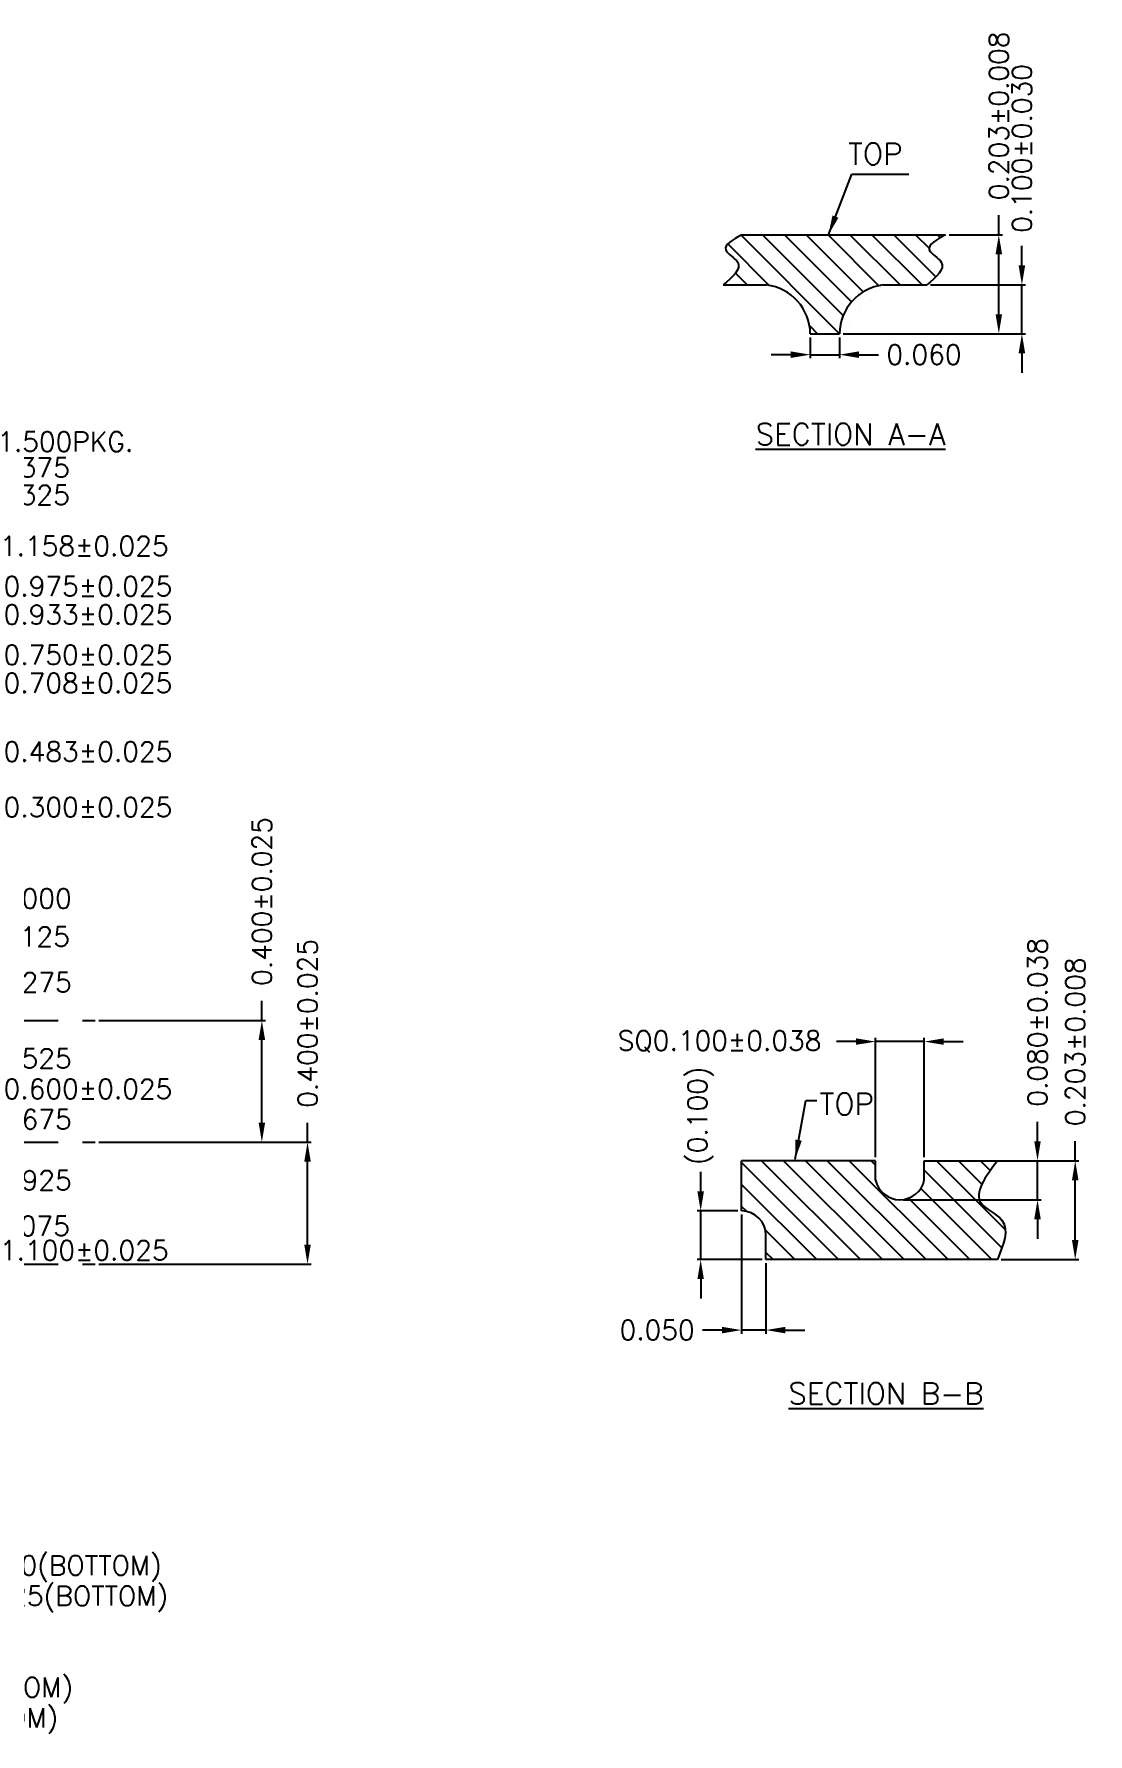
# Model space of a CAD drawing. Header units: millimetres. Extents: x 508.7 to 521.5, y 71 to 79.4.
# Drawn here: x 517.19 to 521.52, y 72.38 to 79.36 of the extents above; entities that cross this region are included whole.
import ezdxf

# ---------------------------------------------------------------- set-up
doc = ezdxf.new("R2010")
doc.units = ezdxf.units.MM
doc.header["$LTSCALE"] = 0.5
doc.header["$PDMODE"] = 98
doc.linetypes.add('CENTER', pattern=[50.8, 31.75, -6.35, 6.35, -6.35])
for name, color, linetype in [('1D', 4, 'Continuous'), ('CEN', 2, 'CENTER'), ('DIM', 3, 'Continuous')]:
    doc.layers.add(name, color=color, linetype=linetype)
doc.styles.add('SIMPLEX', font='simplex.shx')
doc.dimstyles.new('Standard4', dxfattribs={"dimtxt": 0.08, "dimasz": 0.08, "dimexe": 0.015, "dimexo": 0.015, "dimgap": 0.027, "dimtad": 1, "dimdec": 3, "dimlfac": 0.8, "dimrnd": 0.0005, "dimzin": 1, "dimtxsty": 'SIMPLEX', "dimcen": 0.1905, "dimclrd": 256, "dimclre": 256, "dimclrt": 256, "dimazin": 3, "dimtp": 0.03, "dimtm": 0.03, "dimtfac": 0.8, "dimtdec": 3, "dimtmove": 0, "dimatfit": 3, "dimfxl": 0.05, "dimlwd": -1, "dimlwe": -1})
doc.dimstyles.new('Standard4$0', dxfattribs={"dimtxt": 0.08, "dimasz": 0.08, "dimexe": 0.015, "dimexo": 0.015, "dimgap": 0.027, "dimtad": 1, "dimdec": 3, "dimlfac": 0.8, "dimrnd": 0.0005, "dimzin": 1, "dimtxsty": 'SIMPLEX', "dimcen": 0.1905, "dimclrd": 256, "dimclre": 256, "dimclrt": 256, "dimazin": 3, "dimtp": 0.03, "dimtm": 0.03, "dimtfac": 0.8, "dimtdec": 3, "dimtmove": 0, "dimatfit": 3, "dimfxl": 0.05, "dimlwd": -1, "dimlwe": -1})

# ---------------------------------------------------------------- blocks, each defined once
blk = doc.blocks.new('*D109')
at = {"layer": 'Defpoints', "color": 0, "ltscale": 0.1, "transparency": 16777216}
for p in [(516.3814, 77.6826), (517.0064, 77.6826), (513.8814, 75.8076)]:
    blk.add_point(p, dxfattribs=at)
at = {"layer": 'DIM', "ltscale": 0.1, "transparency": 16777216}
blk.add_line((516.3964, 77.6826), (517.0064, 77.6826), dxfattribs=at)
at = {"layer": 'DIM', "ltscale": 0.1, "transparency": 16777216, "insert": (517.321, 77.6826), "char_height": 0.08, "attachment_point": 5, "style": 'SIMPLEX'}
blk.add_mtext('\\A1;1.500PKG.', dxfattribs=at)
blk = doc.blocks.new('*D89')
at = {"layer": 'Defpoints', "color": 0, "ltscale": 0.1, "transparency": 16777216}
for p in [(513.8814, 75.8076), (515.0689, 75.0576), (517.0064, 75.0263)]:
    blk.add_point(p, dxfattribs=at)
at = {"layer": 'DIM', "ltscale": 0.1, "transparency": 16777216}
for p, q in [((515.0839, 75.0576), (516.6864, 75.0576)), ((516.6864, 75.0576), (516.8464, 75.0263)), ((516.8464, 75.0263), (517.0064, 75.0263))]:
    blk.add_line(p, q, dxfattribs=at)
at = {"layer": 'DIM', "ltscale": 0.1, "transparency": 16777216, "insert": (517.4144, 75.0263), "char_height": 0.08, "attachment_point": 5, "style": 'SIMPLEX'}
blk.add_mtext('\\A1;0.600%%P0.025', dxfattribs=at)
blk = doc.blocks.new('*D113')
at = {"layer": 'Defpoints', "color": 0, "ltscale": 0.1, "transparency": 16777216}
for p in [(513.8814, 75.8076), (513.9439, 75.8076), (517.0064, 75.8076)]:
    blk.add_point(p, dxfattribs=at)
at = {"layer": 'DIM', "linetype": 'ByBlock', "ltscale": 0.1, "transparency": 16777216}
blk.add_line((513.9589, 75.8076), (517.0064, 75.8076), dxfattribs=at)
at = {"layer": 'DIM', "ltscale": 0.1, "transparency": 16777216, "insert": (517.1934, 75.8076), "char_height": 0.08, "attachment_point": 5, "style": 'SIMPLEX'}
blk.add_mtext('\\A1;0.000', dxfattribs=at)
blk = doc.blocks.new('*D90')
at = {"layer": 'Defpoints', "color": 0, "ltscale": 0.1, "transparency": 16777216}
for p in [(517.0064, 77.5763), (516.1627, 77.5263), (513.8814, 75.8076)]:
    blk.add_point(p, dxfattribs=at)
at = {"layer": 'DIM', "linetype": 'ByBlock', "ltscale": 0.1, "transparency": 16777216}
for p, q in [((516.6864, 77.5263), (516.8464, 77.5763)), ((516.8464, 77.5763), (517.0064, 77.5763)), ((516.1777, 77.5263), (516.6864, 77.5263))]:
    blk.add_line(p, q, dxfattribs=at)
at = {"layer": 'DIM', "ltscale": 0.1, "transparency": 16777216, "insert": (517.1858, 77.5763), "char_height": 0.08, "attachment_point": 5, "style": 'SIMPLEX'}
blk.add_mtext('\\A1;1.375', dxfattribs=at)
blk = doc.blocks.new('*D91')
at = {"layer": 'Defpoints', "color": 0, "ltscale": 0.1, "transparency": 16777216}
for p in [(516.2252, 77.4638), (517.0064, 77.4638), (513.8814, 75.8076)]:
    blk.add_point(p, dxfattribs=at)
at = {"layer": 'DIM', "linetype": 'ByBlock', "ltscale": 0.1, "transparency": 16777216}
blk.add_line((516.2402, 77.4638), (517.0064, 77.4638), dxfattribs=at)
at = {"layer": 'DIM', "ltscale": 0.1, "transparency": 16777216, "insert": (517.1858, 77.4638), "char_height": 0.08, "attachment_point": 5, "style": 'SIMPLEX'}
blk.add_mtext('\\A1;1.325', dxfattribs=at)
blk = doc.blocks.new('*D114')
at = {"layer": 'Defpoints', "color": 0, "ltscale": 0.1, "transparency": 16777216}
for p in [(513.8814, 75.8076), (516.2252, 74.4638), (517.0064, 74.4638)]:
    blk.add_point(p, dxfattribs=at)
at = {"layer": 'DIM', "linetype": 'ByBlock', "ltscale": 0.1, "transparency": 16777216}
blk.add_line((516.2402, 74.4638), (517.0064, 74.4638), dxfattribs=at)
at = {"layer": 'DIM', "ltscale": 0.1, "transparency": 16777216, "insert": (517.1858, 74.4638), "char_height": 0.08, "attachment_point": 5, "style": 'SIMPLEX'}
blk.add_mtext('\\A1;1.075', dxfattribs=at)
blk = doc.blocks.new('*D115')
at = {"layer": 'Defpoints', "color": 0, "ltscale": 0.1, "transparency": 16777216}
for p in [(513.8814, 75.8076), (516.2252, 74.6513), (517.0064, 74.6513)]:
    blk.add_point(p, dxfattribs=at)
at = {"layer": 'DIM', "linetype": 'ByBlock', "ltscale": 0.1, "transparency": 16777216}
blk.add_line((516.2402, 74.6513), (517.0064, 74.6513), dxfattribs=at)
at = {"layer": 'DIM', "ltscale": 0.1, "transparency": 16777216, "insert": (517.1934, 74.6513), "char_height": 0.08, "attachment_point": 5, "style": 'SIMPLEX'}
blk.add_mtext('\\A1;0.925', dxfattribs=at)
blk = doc.blocks.new('*D116')
at = {"layer": 'Defpoints', "color": 0, "ltscale": 0.1, "transparency": 16777216}
for p in [(513.8814, 75.8076), (516.2252, 74.9638), (517.0064, 74.9013)]:
    blk.add_point(p, dxfattribs=at)
at = {"layer": 'DIM', "linetype": 'ByBlock', "ltscale": 0.1, "transparency": 16777216}
for p, q in [((516.2402, 74.9638), (516.6864, 74.9638)), ((516.6864, 74.9638), (516.8464, 74.9013)), ((516.8464, 74.9013), (517.0064, 74.9013))]:
    blk.add_line(p, q, dxfattribs=at)
at = {"layer": 'DIM', "ltscale": 0.1, "transparency": 16777216, "insert": (517.1934, 74.9013), "char_height": 0.08, "attachment_point": 5, "style": 'SIMPLEX'}
blk.add_mtext('\\A1;0.675', dxfattribs=at)
blk = doc.blocks.new('*D117')
at = {"layer": 'Defpoints', "color": 0, "ltscale": 0.1, "transparency": 16777216}
for p in [(513.8814, 75.8076), (516.2252, 75.1513), (517.0064, 75.1513)]:
    blk.add_point(p, dxfattribs=at)
at = {"layer": 'DIM', "linetype": 'ByBlock', "ltscale": 0.1, "transparency": 16777216}
blk.add_line((516.2402, 75.1513), (517.0064, 75.1513), dxfattribs=at)
at = {"layer": 'DIM', "ltscale": 0.1, "transparency": 16777216, "insert": (517.1934, 75.1513), "char_height": 0.08, "attachment_point": 5, "style": 'SIMPLEX'}
blk.add_mtext('\\A1;0.525', dxfattribs=at)
blk = doc.blocks.new('*D118')
at = {"layer": 'Defpoints', "color": 0, "ltscale": 0.1, "transparency": 16777216}
for p in [(513.8814, 75.8076), (516.2252, 75.4638), (517.0064, 75.4638)]:
    blk.add_point(p, dxfattribs=at)
at = {"layer": 'DIM', "linetype": 'ByBlock', "ltscale": 0.1, "transparency": 16777216}
blk.add_line((516.2402, 75.4638), (517.0064, 75.4638), dxfattribs=at)
at = {"layer": 'DIM', "ltscale": 0.1, "transparency": 16777216, "insert": (517.1934, 75.4638), "char_height": 0.08, "attachment_point": 5, "style": 'SIMPLEX'}
blk.add_mtext('\\A1;0.275', dxfattribs=at)
blk = doc.blocks.new('*D119')
at = {"layer": 'Defpoints', "color": 0, "ltscale": 0.1, "transparency": 16777216}
for p in [(513.8814, 75.8076), (516.2252, 75.6513), (517.0064, 75.6513)]:
    blk.add_point(p, dxfattribs=at)
at = {"layer": 'DIM', "linetype": 'ByBlock', "ltscale": 0.1, "transparency": 16777216}
blk.add_line((516.2402, 75.6513), (517.0064, 75.6513), dxfattribs=at)
at = {"layer": 'DIM', "ltscale": 0.1, "transparency": 16777216, "insert": (517.1858, 75.6513), "char_height": 0.08, "attachment_point": 5, "style": 'SIMPLEX'}
blk.add_mtext('\\A1;0.125', dxfattribs=at)
blk = doc.blocks.new('*D123')
at = {"layer": 'Defpoints', "color": 0, "ltscale": 0.1, "transparency": 16777216}
for p in [(517.0064, 77.0888), (515.1002, 77.0263), (513.8814, 75.8076)]:
    blk.add_point(p, dxfattribs=at)
at = {"layer": 'DIM', "linetype": 'ByBlock', "ltscale": 0.1, "transparency": 16777216}
for p, q in [((516.6864, 77.0263), (516.8464, 77.0888)), ((516.8464, 77.0888), (517.0064, 77.0888)), ((515.1152, 77.0263), (516.6864, 77.0263))]:
    blk.add_line(p, q, dxfattribs=at)
at = {"layer": 'DIM', "ltscale": 0.1, "transparency": 16777216, "insert": (517.4144, 77.0888), "char_height": 0.08, "attachment_point": 5, "style": 'SIMPLEX'}
blk.add_mtext('\\A1;0.975%%P0.025', dxfattribs=at)
blk = doc.blocks.new('*D124')
at = {"layer": 'Defpoints', "color": 0, "ltscale": 0.1, "transparency": 16777216}
for p in [(515.1002, 76.7451), (517.0064, 76.8076), (513.8814, 75.8076)]:
    blk.add_point(p, dxfattribs=at)
at = {"layer": 'DIM', "linetype": 'ByBlock', "ltscale": 0.1, "transparency": 16777216}
for p, q in [((515.1152, 76.7451), (516.6864, 76.7451)), ((516.6864, 76.7451), (516.8464, 76.8076)), ((516.8464, 76.8076), (517.0064, 76.8076))]:
    blk.add_line(p, q, dxfattribs=at)
at = {"layer": 'DIM', "ltscale": 0.1, "transparency": 16777216, "insert": (517.4144, 76.8076), "char_height": 0.08, "attachment_point": 5, "style": 'SIMPLEX'}
blk.add_mtext('\\A1;0.750%%P0.025', dxfattribs=at)
blk = doc.blocks.new('*D125')
at = {"layer": 'Defpoints', "color": 0, "ltscale": 0.1, "transparency": 16777216}
for p in [(513.9752, 76.4107), (517.0064, 76.4107), (513.8814, 75.8076)]:
    blk.add_point(p, dxfattribs=at)
at = {"layer": 'DIM', "linetype": 'ByBlock', "ltscale": 0.1, "transparency": 16777216}
blk.add_line((513.9902, 76.4107), (517.0064, 76.4107), dxfattribs=at)
at = {"layer": 'DIM', "ltscale": 0.1, "transparency": 16777216, "insert": (517.4144, 76.4107), "char_height": 0.08, "attachment_point": 5, "style": 'SIMPLEX'}
blk.add_mtext('\\A1;0.483%%P0.025', dxfattribs=at)
blk = doc.blocks.new('*D126')
at = {"layer": 'Defpoints', "color": 0, "ltscale": 0.1, "transparency": 16777216}
for p in [(513.9752, 76.692), (517.0064, 76.692), (513.8814, 75.8076)]:
    blk.add_point(p, dxfattribs=at)
at = {"layer": 'DIM', "linetype": 'ByBlock', "ltscale": 0.1, "transparency": 16777216}
blk.add_line((513.9902, 76.692), (517.0064, 76.692), dxfattribs=at)
at = {"layer": 'DIM', "ltscale": 0.1, "transparency": 16777216, "insert": (517.4144, 76.692), "char_height": 0.08, "attachment_point": 5, "style": 'SIMPLEX'}
blk.add_mtext('\\A1;0.708%%P0.025', dxfattribs=at)
blk = doc.blocks.new('*D127')
at = {"layer": 'Defpoints', "color": 0, "ltscale": 0.1, "transparency": 16777216}
for p in [(513.9752, 76.9732), (517.0064, 76.9732), (513.8814, 75.8076)]:
    blk.add_point(p, dxfattribs=at)
at = {"layer": 'DIM', "linetype": 'ByBlock', "ltscale": 0.1, "transparency": 16777216}
blk.add_line((513.9902, 76.9732), (517.0064, 76.9732), dxfattribs=at)
at = {"layer": 'DIM', "ltscale": 0.1, "transparency": 16777216, "insert": (517.4144, 76.9732), "char_height": 0.08, "attachment_point": 5, "style": 'SIMPLEX'}
blk.add_mtext('\\A1;0.933%%P0.025', dxfattribs=at)
blk = doc.blocks.new('*D128')
at = {"layer": 'Defpoints', "color": 0, "ltscale": 0.1, "transparency": 16777216}
for p in [(513.9752, 77.2545), (517.0064, 77.2545), (513.8814, 75.8076)]:
    blk.add_point(p, dxfattribs=at)
at = {"layer": 'DIM', "linetype": 'ByBlock', "ltscale": 0.1, "transparency": 16777216}
blk.add_line((513.9902, 77.2545), (517.0064, 77.2545), dxfattribs=at)
at = {"layer": 'DIM', "ltscale": 0.1, "transparency": 16777216, "insert": (517.3991, 77.2545), "char_height": 0.08, "attachment_point": 5, "style": 'SIMPLEX'}
blk.add_mtext('\\A1;1.158%%P0.025', dxfattribs=at)
blk = doc.blocks.new('*D144')
at = {"layer": 'Defpoints', "color": 0, "ltscale": 0.1, "transparency": 16777216}
for p in [(513.8814, 75.8076), (515.5689, 74.4326), (517.0064, 74.3638)]:
    blk.add_point(p, dxfattribs=at)
at = {"layer": 'DIM', "linetype": 'ByBlock', "ltscale": 0.1, "transparency": 16777216}
for p, q in [((515.5839, 74.4326), (516.6864, 74.4326)), ((516.6864, 74.4326), (516.8464, 74.3638)), ((516.8464, 74.3638), (517.0064, 74.3638))]:
    blk.add_line(p, q, dxfattribs=at)
at = {"layer": 'DIM', "ltscale": 0.1, "transparency": 16777216, "insert": (517.3991, 74.3638), "char_height": 0.08, "attachment_point": 5, "style": 'SIMPLEX'}
blk.add_mtext('\\A1;1.100%%P0.025', dxfattribs=at)
blk = doc.blocks.new('*D149')
at = {"layer": 'Defpoints', "color": 0, "ltscale": 0.1, "transparency": 16777216}
for p in [(513.8814, 76.1826), (517.0064, 76.1826), (513.8814, 75.8076)]:
    blk.add_point(p, dxfattribs=at)
at = {"layer": 'DIM', "linetype": 'ByBlock', "ltscale": 0.1, "transparency": 16777216}
blk.add_line((513.8964, 76.1826), (517.0064, 76.1826), dxfattribs=at)
at = {"layer": 'DIM', "ltscale": 0.1, "transparency": 16777216, "insert": (517.4144, 76.1826), "char_height": 0.08, "attachment_point": 5, "style": 'SIMPLEX'}
blk.add_mtext('\\A1;0.300%%P0.025', dxfattribs=at)
blk = doc.blocks.new('*D156')
at = {"layer": 'Defpoints', "color": 0, "ltscale": 0.1, "transparency": 16777216}
for p in [(515.4564, 73.9951), (515.6814, 73.9951), (515.6814, 72.4326)]:
    blk.add_point(p, dxfattribs=at)
at = {"layer": 'DIM', "linetype": 'ByBlock', "ltscale": 0.1, "transparency": 16777216}
for p, q in [((515.4564, 73.9801), (515.4564, 72.4176)), ((515.6814, 73.9801), (515.6814, 72.4176)), ((515.5364, 72.4326), (515.6014, 72.4326)), ((515.6814, 72.4326), (515.7614, 72.4326))]:
    blk.add_line(p, q, dxfattribs=at)
at = {"layer": 'DIM', "ltscale": 0.1, "transparency": 16777216}
for points in [[(515.5364, 72.4459), (515.5364, 72.4192), (515.4564, 72.4326)], [(515.6014, 72.4459), (515.6014, 72.4192), (515.6814, 72.4326)]]:
    blk.add_solid(points, dxfattribs=at)
at = {"layer": 'DIM', "ltscale": 0.1, "transparency": 16777216, "insert": (516.577, 72.4326), "char_height": 0.08, "attachment_point": 5, "style": 'SIMPLEX'}
blk.add_mtext('\\A1;26-0.180%%P0.025(BOTTOM)', dxfattribs=at)
blk = doc.blocks.new('*D157')
at = {"layer": 'Defpoints', "color": 0, "ltscale": 0.1, "transparency": 16777216}
for p in [(515.4752, 73.8607), (515.6627, 73.8607), (515.6627, 72.5576)]:
    blk.add_point(p, dxfattribs=at)
at = {"layer": 'DIM', "linetype": 'ByBlock', "ltscale": 0.1, "transparency": 16777216}
for p, q in [((515.4752, 73.8457), (515.4752, 72.5426)), ((515.6627, 73.8457), (515.6627, 72.5426)), ((515.3952, 72.5576), (515.3152, 72.5576)), ((515.4752, 72.5576), (515.6627, 72.5576)), ((515.7427, 72.5576), (515.8227, 72.5576))]:
    blk.add_line(p, q, dxfattribs=at)
at = {"layer": 'DIM', "ltscale": 0.1, "transparency": 16777216}
for points in [[(515.3952, 72.5709), (515.3952, 72.5442), (515.4752, 72.5576)], [(515.7427, 72.5709), (515.7427, 72.5442), (515.6627, 72.5576)]]:
    blk.add_solid(points, dxfattribs=at)
at = {"layer": 'DIM', "ltscale": 0.1, "transparency": 16777216, "insert": (516.6382, 72.5576), "char_height": 0.08, "attachment_point": 5, "style": 'SIMPLEX'}
blk.add_mtext('\\A1;26-0.150%%P0.030(BOTTOM)', dxfattribs=at)
blk = doc.blocks.new('*D160')
at = {"layer": 'Defpoints', "color": 0, "ltscale": 0.1, "transparency": 16777216}
for p in [(515.9502, 73.9951), (516.1252, 73.9951), (516.1252, 72.9326)]:
    blk.add_point(p, dxfattribs=at)
at = {"layer": 'DIM', "linetype": 'ByBlock', "ltscale": 0.1, "transparency": 16777216}
for p, q in [((515.9502, 73.9801), (515.9502, 72.9176)), ((516.1252, 73.9801), (516.1252, 72.9176)), ((515.8702, 72.9326), (515.7902, 72.9326)), ((515.9502, 72.9326), (516.1252, 72.9326)), ((516.2052, 72.9326), (516.2852, 72.9326))]:
    blk.add_line(p, q, dxfattribs=at)
at = {"layer": 'DIM', "ltscale": 0.1, "transparency": 16777216}
for points in [[(515.8702, 72.9459), (515.8702, 72.9192), (515.9502, 72.9326)], [(516.2052, 72.9459), (516.2052, 72.9192), (516.1252, 72.9326)]]:
    blk.add_solid(points, dxfattribs=at)
at = {"layer": 'DIM', "ltscale": 0.1, "transparency": 16777216, "insert": (517.0626, 72.9326), "char_height": 0.08, "attachment_point": 5, "style": 'SIMPLEX'}
blk.add_mtext('\\A1;4-0.140%%P0.025(BOTTOM)', dxfattribs=at)
blk = doc.blocks.new('*D161')
at = {"layer": 'Defpoints', "color": 0, "ltscale": 0.1, "transparency": 16777216}
for p in [(515.9689, 73.8607), (516.1064, 73.8607), (516.1064, 73.0576)]:
    blk.add_point(p, dxfattribs=at)
at = {"layer": 'DIM', "linetype": 'ByBlock', "ltscale": 0.1, "transparency": 16777216}
for p, q in [((515.9689, 73.8457), (515.9689, 73.0426)), ((516.1064, 73.8457), (516.1064, 73.0426)), ((515.8889, 73.0576), (515.8089, 73.0576)), ((515.9689, 73.0576), (516.1064, 73.0576)), ((516.1864, 73.0576), (516.2664, 73.0576))]:
    blk.add_line(p, q, dxfattribs=at)
at = {"layer": 'DIM', "ltscale": 0.1, "transparency": 16777216}
for points in [[(515.8889, 73.0709), (515.8889, 73.0442), (515.9689, 73.0576)], [(516.1864, 73.0709), (516.1864, 73.0442), (516.1064, 73.0576)]]:
    blk.add_solid(points, dxfattribs=at)
at = {"layer": 'DIM', "ltscale": 0.1, "transparency": 16777216, "insert": (517.0363, 73.0576), "char_height": 0.08, "attachment_point": 5, "style": 'SIMPLEX'}
blk.add_mtext('\\A1;4-0.110%%P0.030(BOTTOM)', dxfattribs=at)
blk = doc.blocks.new('*D164')
at = {"layer": 'Defpoints', "color": 0, "ltscale": 0.1, "transparency": 16777216}
for p in [(517.4439, 75.3076), (518.1283, 75.3076), (517.4439, 74.8076)]:
    blk.add_point(p, dxfattribs=at)
at = {"layer": 'DIM', "linetype": 'ByBlock', "ltscale": 0.1, "transparency": 16777216}
for p, q in [((518.1283, 75.3076), (518.1283, 75.3876)), ((517.4589, 75.3076), (518.1433, 75.3076)), ((518.1283, 74.8876), (518.1283, 75.2276)), ((517.4589, 74.8076), (518.1433, 74.8076))]:
    blk.add_line(p, q, dxfattribs=at)
at = {"layer": 'DIM', "ltscale": 0.1, "transparency": 16777216}
for points in [[(518.1149, 75.2276), (518.1416, 75.2276), (518.1283, 75.3076)], [(518.1149, 74.8876), (518.1416, 74.8876), (518.1283, 74.8076)]]:
    blk.add_solid(points, dxfattribs=at)
at = {"layer": 'DIM', "ltscale": 0.1, "transparency": 16777216, "insert": (518.1283, 75.7955), "char_height": 0.08, "attachment_point": 5, "rotation": 90, "style": 'SIMPLEX'}
blk.add_mtext('\\A1;0.400%%P0.025', dxfattribs=at)
blk = doc.blocks.new('*D165')
at = {"layer": 'Defpoints', "color": 0, "ltscale": 0.1, "transparency": 16777216}
for p in [(517.4439, 74.8076), (518.3158, 74.8076), (517.4439, 74.3076)]:
    blk.add_point(p, dxfattribs=at)
at = {"layer": 'DIM', "linetype": 'ByBlock', "ltscale": 0.1, "transparency": 16777216}
for p, q in [((518.3158, 74.8076), (518.3158, 74.8876)), ((517.4589, 74.8076), (518.3308, 74.8076)), ((518.3158, 74.3876), (518.3158, 74.7276)), ((517.4589, 74.3076), (518.3308, 74.3076))]:
    blk.add_line(p, q, dxfattribs=at)
at = {"layer": 'DIM', "ltscale": 0.1, "transparency": 16777216}
for points in [[(518.3024, 74.7276), (518.3291, 74.7276), (518.3158, 74.8076)], [(518.3024, 74.3876), (518.3291, 74.3876), (518.3158, 74.3076)]]:
    blk.add_solid(points, dxfattribs=at)
at = {"layer": 'DIM', "ltscale": 0.1, "transparency": 16777216, "insert": (518.3158, 75.2955), "char_height": 0.08, "attachment_point": 5, "rotation": 90, "style": 'SIMPLEX'}
blk.add_mtext('\\A1;0.400%%P0.025', dxfattribs=at)
blk = doc.blocks.new('*D218')
at = {"transparency": 16777216}
for p, q in [((521.1538, 78.5315), (521.1538, 78.6115)), ((520.9503, 78.5315), (521.1688, 78.5315)), ((521.1538, 78.2055), (521.1538, 78.4515)), ((520.5147, 78.1255), (521.1688, 78.1255))]:
    blk.add_line(p, q, dxfattribs=at)
for points in [[(521.1405, 78.4515), (521.1672, 78.4515), (521.1538, 78.5315)], [(521.1405, 78.2055), (521.1672, 78.2055), (521.1538, 78.1255)]]:
    blk.add_solid(points, dxfattribs=at)
at = {"layer": 'Defpoints', "color": 0, "transparency": 16777216}
for p in [(520.9353, 78.5315), (521.1538, 78.5315), (520.4997, 78.1255)]:
    blk.add_point(p, dxfattribs=at)
at = {"transparency": 16777216, "insert": (521.1538, 79.0194), "char_height": 0.08, "attachment_point": 5, "rotation": 90, "style": 'SIMPLEX'}
blk.add_mtext('\\A1;0.203%%p0.008', dxfattribs=at)
blk = doc.blocks.new('*D219')
at = {"transparency": 16777216}
for p, q in [((521.2485, 78.4055), (521.2485, 78.4855)), ((520.8732, 78.3255), (521.2635, 78.3255)), ((521.2485, 78.1255), (521.2485, 78.3255)), ((520.5147, 78.1255), (521.2635, 78.1255)), ((521.2485, 78.0455), (521.2485, 77.9655))]:
    blk.add_line(p, q, dxfattribs=at)
for points in [[(521.2351, 78.4055), (521.2618, 78.4055), (521.2485, 78.3255)], [(521.2351, 78.0455), (521.2618, 78.0455), (521.2485, 78.1255)]]:
    blk.add_solid(points, dxfattribs=at)
at = {"layer": 'Defpoints', "color": 0, "transparency": 16777216}
for p in [(520.8582, 78.3255), (521.2485, 78.3255), (520.4997, 78.1255)]:
    blk.add_point(p, dxfattribs=at)
at = {"transparency": 16777216, "insert": (521.2485, 78.8858), "char_height": 0.08, "attachment_point": 5, "rotation": 90, "style": 'SIMPLEX'}
blk.add_mtext('\\A1;0.100%%p0.030', dxfattribs=at)
blk = doc.blocks.new('*D220')
at = {"transparency": 16777216}
for p, q in [((520.3797, 78.1105), (520.3797, 78.0245)), ((520.4997, 78.1105), (520.4997, 78.0245)), ((520.2997, 78.0395), (520.2197, 78.0395)), ((520.3797, 78.0395), (520.4997, 78.0395)), ((520.5797, 78.0395), (520.6597, 78.0395))]:
    blk.add_line(p, q, dxfattribs=at)
for points in [[(520.2997, 78.0529), (520.2997, 78.0262), (520.3797, 78.0395)], [(520.5797, 78.0529), (520.5797, 78.0262), (520.4997, 78.0395)]]:
    blk.add_solid(points, dxfattribs=at)
at = {"layer": 'Defpoints', "color": 0, "transparency": 16777216}
for p in [(520.3797, 78.1255), (520.4997, 78.1255), (520.4997, 78.0395)]:
    blk.add_point(p, dxfattribs=at)
at = {"transparency": 16777216, "insert": (520.8467, 78.0395), "char_height": 0.08, "attachment_point": 5, "style": 'SIMPLEX'}
blk.add_mtext('\\A1;0.060', dxfattribs=at)
blk = doc.blocks.new('*D224')
at = {"ltscale": 0.1, "transparency": 16777216}
for p, q in [((520.0979, 74.5108), (520.0979, 74.0218)), ((520.1979, 74.3108), (520.1979, 74.0218)), ((520.0179, 74.0368), (519.9379, 74.0368)), ((520.1979, 74.0368), (520.0979, 74.0368)), ((520.2779, 74.0368), (520.3579, 74.0368))]:
    blk.add_line(p, q, dxfattribs=at)
for points in [[(520.0179, 74.0501), (520.0179, 74.0234), (520.0979, 74.0368)], [(520.2779, 74.0501), (520.2779, 74.0234), (520.1979, 74.0368)]]:
    blk.add_solid(points, dxfattribs=at)
at = {"layer": 'Defpoints', "color": 0, "ltscale": 0.1, "transparency": 16777216}
for p in [(520.0979, 74.5258), (520.1979, 74.3258), (520.0979, 74.0368)]:
    blk.add_point(p, dxfattribs=at)
at = {"ltscale": 0.1, "transparency": 16777216, "insert": (519.7509, 74.0368), "char_height": 0.08, "attachment_point": 5, "style": 'SIMPLEX'}
blk.add_mtext('\\A1;0.050', dxfattribs=at)
blk = doc.blocks.new('*D221')
at = {"ltscale": 0.1, "transparency": 16777216}
for p, q in [((521.4675, 74.7318), (521.4675, 74.8118)), ((521.1629, 74.7318), (521.4825, 74.7318)), ((521.4675, 74.4058), (521.4675, 74.6518)), ((521.1629, 74.3258), (521.4825, 74.3258))]:
    blk.add_line(p, q, dxfattribs=at)
for points in [[(521.4542, 74.6518), (521.4808, 74.6518), (521.4675, 74.7318)], [(521.4542, 74.4058), (521.4808, 74.4058), (521.4675, 74.3258)]]:
    blk.add_solid(points, dxfattribs=at)
at = {"layer": 'Defpoints', "color": 0, "ltscale": 0.1, "transparency": 16777216}
for p in [(521.1479, 74.7318), (521.4675, 74.7318), (521.1479, 74.3258)]:
    blk.add_point(p, dxfattribs=at)
at = {"ltscale": 0.1, "transparency": 16777216, "insert": (521.4675, 75.2198), "char_height": 0.08, "attachment_point": 5, "rotation": 90, "style": 'SIMPLEX'}
blk.add_mtext('\\A1;0.203%%P0.008', dxfattribs=at)
blk = doc.blocks.new('*D225')
at = {"ltscale": 0.1, "transparency": 16777216}
for p, q in [((519.9298, 74.6058), (519.9298, 74.6858)), ((520.0829, 74.5258), (519.9148, 74.5258)), ((519.9298, 74.3258), (519.9298, 74.5258)), ((520.1829, 74.3258), (519.9148, 74.3258)), ((519.9298, 74.2458), (519.9298, 74.1658))]:
    blk.add_line(p, q, dxfattribs=at)
for points in [[(519.9164, 74.6058), (519.9431, 74.6058), (519.9298, 74.5258)], [(519.9164, 74.2458), (519.9431, 74.2458), (519.9298, 74.3258)]]:
    blk.add_solid(points, dxfattribs=at)
at = {"layer": 'Defpoints', "color": 0, "ltscale": 0.1, "transparency": 16777216}
for p in [(519.9298, 74.5258), (520.0979, 74.5258), (520.1979, 74.3258)]:
    blk.add_point(p, dxfattribs=at)
at = {"ltscale": 0.1, "transparency": 16777216, "insert": (519.9298, 74.9166), "char_height": 0.08, "attachment_point": 5, "rotation": 90, "style": 'SIMPLEX'}
blk.add_mtext('\\A1;(0.100)', dxfattribs=at)
blk = doc.blocks.new('*D222')
at = {"transparency": 16777216}
for p, q in [((520.5679, 75.2206), (520.4879, 75.2206)), ((520.6479, 74.7468), (520.6479, 75.2356)), ((520.8479, 75.2206), (520.6479, 75.2206)), ((520.8479, 74.7468), (520.8479, 75.2356)), ((520.9279, 75.2206), (521.0079, 75.2206))]:
    blk.add_line(p, q, dxfattribs=at)
for points in [[(520.5679, 75.234), (520.5679, 75.2073), (520.6479, 75.2206)], [(520.9279, 75.234), (520.9279, 75.2073), (520.8479, 75.2206)]]:
    blk.add_solid(points, dxfattribs=at)
at = {"layer": 'Defpoints', "color": 0, "transparency": 16777216}
for p in [(520.6479, 75.2206), (520.6479, 74.7318), (520.8479, 74.7318)]:
    blk.add_point(p, dxfattribs=at)
at = {"transparency": 16777216, "insert": (520.0075, 75.2206), "char_height": 0.08, "attachment_point": 5, "style": 'SIMPLEX'}
blk.add_mtext('\\A1;SQ0.100%%p0.038', dxfattribs=at)
blk = doc.blocks.new('*D223')
at = {"linetype": 'ByBlock', "ltscale": 0.1, "transparency": 16777216}
for p, q in [((521.3126, 74.8118), (521.3126, 74.8918)), ((520.8629, 74.7318), (521.3276, 74.7318)), ((521.3126, 74.5718), (521.3126, 74.7318)), ((520.7629, 74.5718), (521.3276, 74.5718)), ((521.3126, 74.4918), (521.3126, 74.4118))]:
    blk.add_line(p, q, dxfattribs=at)
at = {"ltscale": 0.1, "transparency": 16777216}
for points in [[(521.2992, 74.8118), (521.3259, 74.8118), (521.3126, 74.7318)], [(521.2992, 74.4918), (521.3259, 74.4918), (521.3126, 74.5718)]]:
    blk.add_solid(points, dxfattribs=at)
at = {"layer": 'Defpoints', "color": 0, "ltscale": 0.1, "transparency": 16777216}
for p in [(520.8479, 74.7318), (521.3126, 74.7318), (520.7479, 74.5718)]:
    blk.add_point(p, dxfattribs=at)
at = {"ltscale": 0.1, "transparency": 16777216, "insert": (521.3126, 75.2998), "char_height": 0.08, "attachment_point": 5, "rotation": 90, "style": 'SIMPLEX'}
blk.add_mtext('\\A1;0.080%%P0.038', dxfattribs=at)

msp = doc.modelspace()

# ---------------------------------------------------------------- hatches: boundary and pattern name
h = msp.add_hatch()
h.set_pattern_fill('ANSI31', color=256, scale=0.02, angle=90, style=0)
h.set_pattern_definition([(135, (513.58184, 75.16504), (-0.0449013, -0.0449013), [])])
edge = h.paths.add_edge_path()
edge.add_spline(control_points=[(520.0992, 78.5315), (520.062, 78.5109), (519.9961, 78.4744), (520.1225, 78.4112), (520.0602, 78.358), (520.0222, 78.3255)], knot_values=[0, 0, 0, 0, 0.091153, 0.16173, 0.27241, 0.27241, 0.27241, 0.27241], degree=3, periodic=0)
edge.add_line((520.0222, 78.3255), (520.2006, 78.3255))
edge.add_arc((520.1752, 78.1225), 0.2046, 0.83701, 82.85993, ccw=False)
edge.add_line((520.3797, 78.1255), (520.4997, 78.1255))
edge.add_arc((520.7043, 78.1225), 0.2046, 97.14007, 179.16299, ccw=False)
edge.add_line((520.6789, 78.3255), (520.8582, 78.3255))
edge.add_spline(control_points=[(520.8582, 78.3255), (520.8962, 78.358), (520.9585, 78.4112), (520.8321, 78.4744), (520.8981, 78.5109), (520.9353, 78.5315)], knot_values=[0, 0, 0, 0, 0.110679, 0.181256, 0.27241, 0.27241, 0.27241, 0.27241], degree=3, periodic=0)
edge.add_line((520.9353, 78.5315), (520.0992, 78.5315))
at = {"ltscale": 0.1}
h = msp.add_hatch(dxfattribs=at)
h.set_pattern_fill('ANSI31', color=256, scale=0.02, angle=90)
h.set_pattern_definition([(135, (476.881094, 75.10505), (-0.04490128, -0.04490128), [])])
edge = h.paths.add_edge_path()
edge.add_spline(control_points=[(521.1479, 74.3258), (521.1725, 74.3866), (521.2139, 74.4887), (521.021, 74.5612), (521.0989, 74.6659), (521.1479, 74.7318)], knot_values=[0, 0, 0, 0, 0.162533, 0.272881, 0.459949, 0.459949, 0.459949, 0.459949], degree=3, periodic=0)
edge.add_line((521.1479, 74.7318), (520.8479, 74.7318))
edge.add_line((520.8479, 74.7318), (520.8479, 74.6518))
edge.add_arc((520.7479, 74.6743), 0.1025, 192.68038, 347.31962, ccw=False)
edge.add_line((520.6479, 74.6518), (520.6479, 74.7318))
edge.add_line((520.6479, 74.7318), (520.0979, 74.7318))
edge.add_line((520.0979, 74.7318), (520.0979, 74.5258))
edge.add_arc((520.0979, 74.4258), 0.1, 0, 90, ccw=False)
edge.add_line((520.1979, 74.4258), (520.1979, 74.3258))
edge.add_line((520.1979, 74.3258), (521.1479, 74.3258))

# ---------------------------------------------------------------- linework, layer by layer
for p, q in [((520.0992, 78.5315), (520.9353, 78.5315)), ((520.0222, 78.3255), (520.2006, 78.3255)), ((520.6789, 78.3255), (520.8582, 78.3255)), ((520.3797, 78.1255), (520.4997, 78.1255)), ((520.6479, 74.7318), (520.0979, 74.7318)), ((520.6479, 74.6518), (520.6479, 74.7318)), ((520.8479, 74.6518), (520.8479, 74.7318)), ((521.1479, 74.3258), (520.1979, 74.3258))]:
    msp.add_line(p, q)
for p, q in [((520.0979, 74.5258), (520.0979, 74.7318)), ((520.8479, 74.7318), (521.1479, 74.7318)), ((520.1979, 74.3258), (520.1979, 74.4258))]:
    msp.add_line(p, q, dxfattribs=at)
for centre, radius, start, end in [((520.1752, 78.1225), 0.2046, 0.83701, 82.85993), ((520.7043, 78.1225), 0.2046, 97.14007, 179.16299), ((520.7479, 74.6743), 0.1025, 192.68038, 347.31962)]:
    msp.add_arc(centre, radius, start, end)
msp.add_arc((520.0979, 74.4258), 0.1, 0, 90, dxfattribs=at)
for points, knots in [([(520.0992, 78.5315), (520.062, 78.5109), (519.9961, 78.4744), (520.1225, 78.4112), (520.0602, 78.358), (520.0222, 78.3255)], [0, 0, 0, 0, 0.0911535, 0.1617301, 0.2724095, 0.2724095, 0.2724095, 0.2724095]), ([(520.9353, 78.5315), (520.8981, 78.5109), (520.8321, 78.4744), (520.9585, 78.4112), (520.8962, 78.358), (520.8582, 78.3255)], [0, 0, 0, 0, 0.0911535, 0.1617301, 0.2724095, 0.2724095, 0.2724095, 0.2724095]), ([(521.1479, 74.7318), (521.0989, 74.6659), (521.021, 74.5612), (521.2139, 74.4887), (521.1725, 74.3866), (521.1479, 74.3258)], [0, 0, 0, 0, 0.1870677, 0.297416, 0.4599487, 0.4599487, 0.4599487, 0.4599487])]:
    msp.add_open_spline(points, degree=3, knots=knots)
at = {"layer": 'CEN', "ltscale": 0.01}
for p, q in [((515.7564, 75.3076), (517.4439, 75.3076)), ((515.7564, 74.8076), (517.4439, 74.8076)), ((515.7564, 74.3076), (517.4439, 74.3076))]:
    msp.add_line(p, q, dxfattribs=at)

# ---------------------------------------------------------------- texts
at = {"layer": '1D', "linetype": 'ByBlock', "char_height": 0.08823, "attachment_point": 5, "style": 'SIMPLEX'}
for s, insert in [('TOP', (520.6468, 78.8633)), ('{\\LSECTION A-A}', (520.545, 77.7129)), ('TOP', (520.5296, 74.9644)), ('{\\LSECTION B-B}', (520.6905, 73.7764))]:
    msp.add_mtext(s, dxfattribs=dict(at, insert=insert))

# ---------------------------------------------------------------- dimensions: what is measured, and where the dimension line sits
dim = msp.add_linear_dim(base=(521.1538, 78.5315), p1=(520.4997, 78.1255), p2=(520.9353, 78.5315), angle=90, text='0.203%%p0.008', dimstyle='Standard4$0')
dim.commit()
dim.dimension.update_dxf_attribs({"geometry": '*D218', "text_midpoint": (521.1538, 79.0194)})
dim = msp.add_linear_dim(base=(521.2485, 78.3255), p1=(520.4997, 78.1255), p2=(520.8582, 78.3255), angle=90, text='0.100%%p0.030', dimstyle='Standard4$0')
dim.commit()
dim.dimension.update_dxf_attribs({"geometry": '*D219', "text_midpoint": (521.2485, 78.8858), "dimtype": 160})
for base, p1, p2, text, picture, middle in [((520.4997, 78.0395), (520.3797, 78.1255), (520.4997, 78.1255), '0.060', '*D220', (520.8467, 78.0395)), ((520.6479, 75.2206), (520.8479, 74.7318), (520.6479, 74.7318), 'SQ0.100%%p0.038', '*D222', (520.0075, 75.2206))]:
    dim = msp.add_linear_dim(base=base, p1=p1, p2=p2, text=text, dimstyle='Standard4$0')
    dim.commit()
    dim.dimension.update_dxf_attribs({"geometry": picture, "text_midpoint": middle})
at = {"color": 0, "ltscale": 0.1}
dim = msp.add_linear_dim(base=(521.3126, 74.7318), p1=(520.7479, 74.5718), p2=(520.8479, 74.7318), angle=90, text='0.080%%P0.038', dimstyle='Standard4$0', override={"dimfxl": 0.15, "dimarcsym": 1}, dxfattribs=at)
dim.commit()
dim.dimension.update_dxf_attribs({"geometry": '*D223', "text_midpoint": (521.3126, 75.2998)})
at = {"ltscale": 0.1}
dim = msp.add_linear_dim(base=(521.4675, 74.7318), p1=(521.1479, 74.3258), p2=(521.1479, 74.7318), angle=90, text='0.203%%P0.008', dimstyle='Standard4$0', dxfattribs=at)
dim.commit()
dim.dimension.update_dxf_attribs({"geometry": '*D221', "text_midpoint": (521.4675, 75.2198)})
dim = msp.add_linear_dim(base=(519.9298, 74.5258), p1=(520.1979, 74.3258), p2=(520.0979, 74.5258), angle=90, text='(0.100)', dimstyle='Standard4$0', dxfattribs=at)
dim.commit()
dim.dimension.update_dxf_attribs({"geometry": '*D225', "text_midpoint": (519.9298, 74.9166), "dimtype": 160})
dim = msp.add_linear_dim(base=(520.0979, 74.0368), p1=(520.1979, 74.3258), p2=(520.0979, 74.5258), text='0.050', dimstyle='Standard4$0', dxfattribs=at)
dim.commit()
dim.dimension.update_dxf_attribs({"geometry": '*D224', "text_midpoint": (519.7509, 74.0368)})
at = {"layer": 'DIM', "ltscale": 0.1}
for feature_location, offset, text, picture, middle in [((516.3814, 77.6826), (0.625, 0), '<>PKG.', '*D109', (517.321, 77.6826)), ((515.0689, 75.0576), (1.9375, -0.0312), '<>%%P0.025', '*D89', (517.4144, 75.0263))]:
    dim = msp.add_ordinate_dim(feature_location=feature_location, offset=offset, dtype=0, origin=(513.8814, 75.8076), text=text, dimstyle='Standard4', dxfattribs=at)
    dim.commit()
    dim.dimension.update_dxf_attribs({"geometry": picture, "text_midpoint": middle})
for feature_location, offset, origin, picture, middle in [((516.1627, 77.5263), (0.8438, 0.05), (513.8814, 75.8076), '*D90', (517.1858, 77.5763)), ((516.2252, 77.4638), (0.7812, 0), (513.8814, 75.8076), '*D91', (517.1858, 77.4638)), ((513.9439035458, 75.8075808351), (3.0625, 0), (513.8814035458, 75.8075808351), '*D113', (517.1934035458, 75.8075808351)), ((516.2252, 74.4638), (0.7812, 0), (513.8814, 75.8076), '*D114', (517.1858, 74.4638)), ((516.2252, 74.6513), (0.7812, 0), (513.8814, 75.8076), '*D115', (517.1934, 74.6513)), ((516.2252, 74.9638), (0.7812, -0.0625), (513.8814, 75.8076), '*D116', (517.1934, 74.9013)), ((516.2252, 75.1513), (0.7812, 0), (513.8814, 75.8076), '*D117', (517.1934, 75.1513)), ((516.2252, 75.4638), (0.7812, 0), (513.8814, 75.8076), '*D118', (517.1934, 75.4638)), ((516.2252, 75.6513), (0.7812, 0), (513.8814, 75.8076), '*D119', (517.1858, 75.6513))]:
    dim = msp.add_ordinate_dim(feature_location=feature_location, offset=offset, dtype=0, origin=origin, dimstyle='Standard4', override={"dimarcsym": 1}, dxfattribs=at)
    dim.commit()
    dim.dimension.update_dxf_attribs({"geometry": picture, "text_midpoint": middle})
for feature_location, offset, origin, picture, middle in [((513.9751535458, 77.2544558351), (3.03125, 0), (513.8814035458, 75.8075808351), '*D128', (517.3991178315, 77.2544558351)), ((515.1002, 77.0263), (1.9062, 0.0625), (513.8814, 75.8076), '*D123', (517.4144, 77.0888)), ((513.9752, 76.9732), (3.0312, 0), (513.8814, 75.8076), '*D127', (517.4144, 76.9732)), ((515.1002, 76.7451), (1.9062, 0.0625), (513.8814, 75.8076), '*D124', (517.4144, 76.8076)), ((513.9751535458, 76.6919558351), (3.03125, 0), (513.8814035458, 75.8075808351), '*D126', (517.4143559267, 76.6919558351)), ((513.9752, 76.4107), (3.0312, 0), (513.8814, 75.8076), '*D125', (517.4144, 76.4107)), ((513.8814, 76.1826), (3.125, 0), (513.8814, 75.8076), '*D149', (517.4144, 76.1826)), ((515.5689, 74.4326), (1.4375, -0.0687), (513.8814, 75.8076), '*D144', (517.3991, 74.3638))]:
    dim = msp.add_ordinate_dim(feature_location=feature_location, offset=offset, dtype=0, origin=origin, text='<>%%P0.025', dimstyle='Standard4', override={"dimarcsym": 1}, dxfattribs=at)
    dim.commit()
    dim.dimension.update_dxf_attribs({"geometry": picture, "text_midpoint": middle})
for base, p1, p2, picture, middle in [((518.1283, 75.3076), (517.4439, 74.8076), (517.4439, 75.3076), '*D164', (518.1283, 75.7955)), ((518.3158, 74.8076), (517.4439, 74.3076), (517.4439, 74.8076), '*D165', (518.3158, 75.2955))]:
    dim = msp.add_linear_dim(base=base, p1=p1, p2=p2, angle=90, text='<>%%P0.025', dimstyle='Standard4$0', override={"dimarcsym": 1}, dxfattribs=at)
    dim.commit()
    dim.dimension.update_dxf_attribs({"geometry": picture, "text_midpoint": middle})
for base, p1, p2, text, picture, middle in [((515.6814, 72.4326), (515.4564, 73.9951), (515.6814, 73.9951), '26-<>%%P0.025(BOTTOM)', '*D156', (516.577, 72.4326)), ((516.1252, 72.9326), (515.9502, 73.9951), (516.1252, 73.9951), '4-<>%%P0.025(BOTTOM)', '*D160', (517.0626, 72.9326)), ((515.6627, 72.5576), (515.4752, 73.8607), (515.6627, 73.8607), '26-<>%%P0.030(BOTTOM)', '*D157', (516.6382, 72.5576)), ((516.1064, 73.0576), (515.9689, 73.8607), (516.1064, 73.8607), '4-<>%%P0.030(BOTTOM)', '*D161', (517.0363, 73.0576))]:
    dim = msp.add_linear_dim(base=base, p1=p1, p2=p2, text=text, dimstyle='Standard4$0', override={"dimarcsym": 1}, dxfattribs=at)
    dim.commit()
    dim.dimension.update_dxf_attribs({"geometry": picture, "text_midpoint": middle})

# ---------------------------------------------------------------- leaders
at = {"color": 1}
for points in [[(520.4542, 78.5315), (520.551, 78.7809), (520.7849, 78.7809)], [(520.3176, 74.7376), (520.3618, 74.9792), (520.4068, 74.9792)]]:
    msp.add_leader(points, dimstyle='Standard4', override={"dimgap": 0.027, "dimtad": 0}, dxfattribs=at)

doc.saveas('drawing.dxf')
